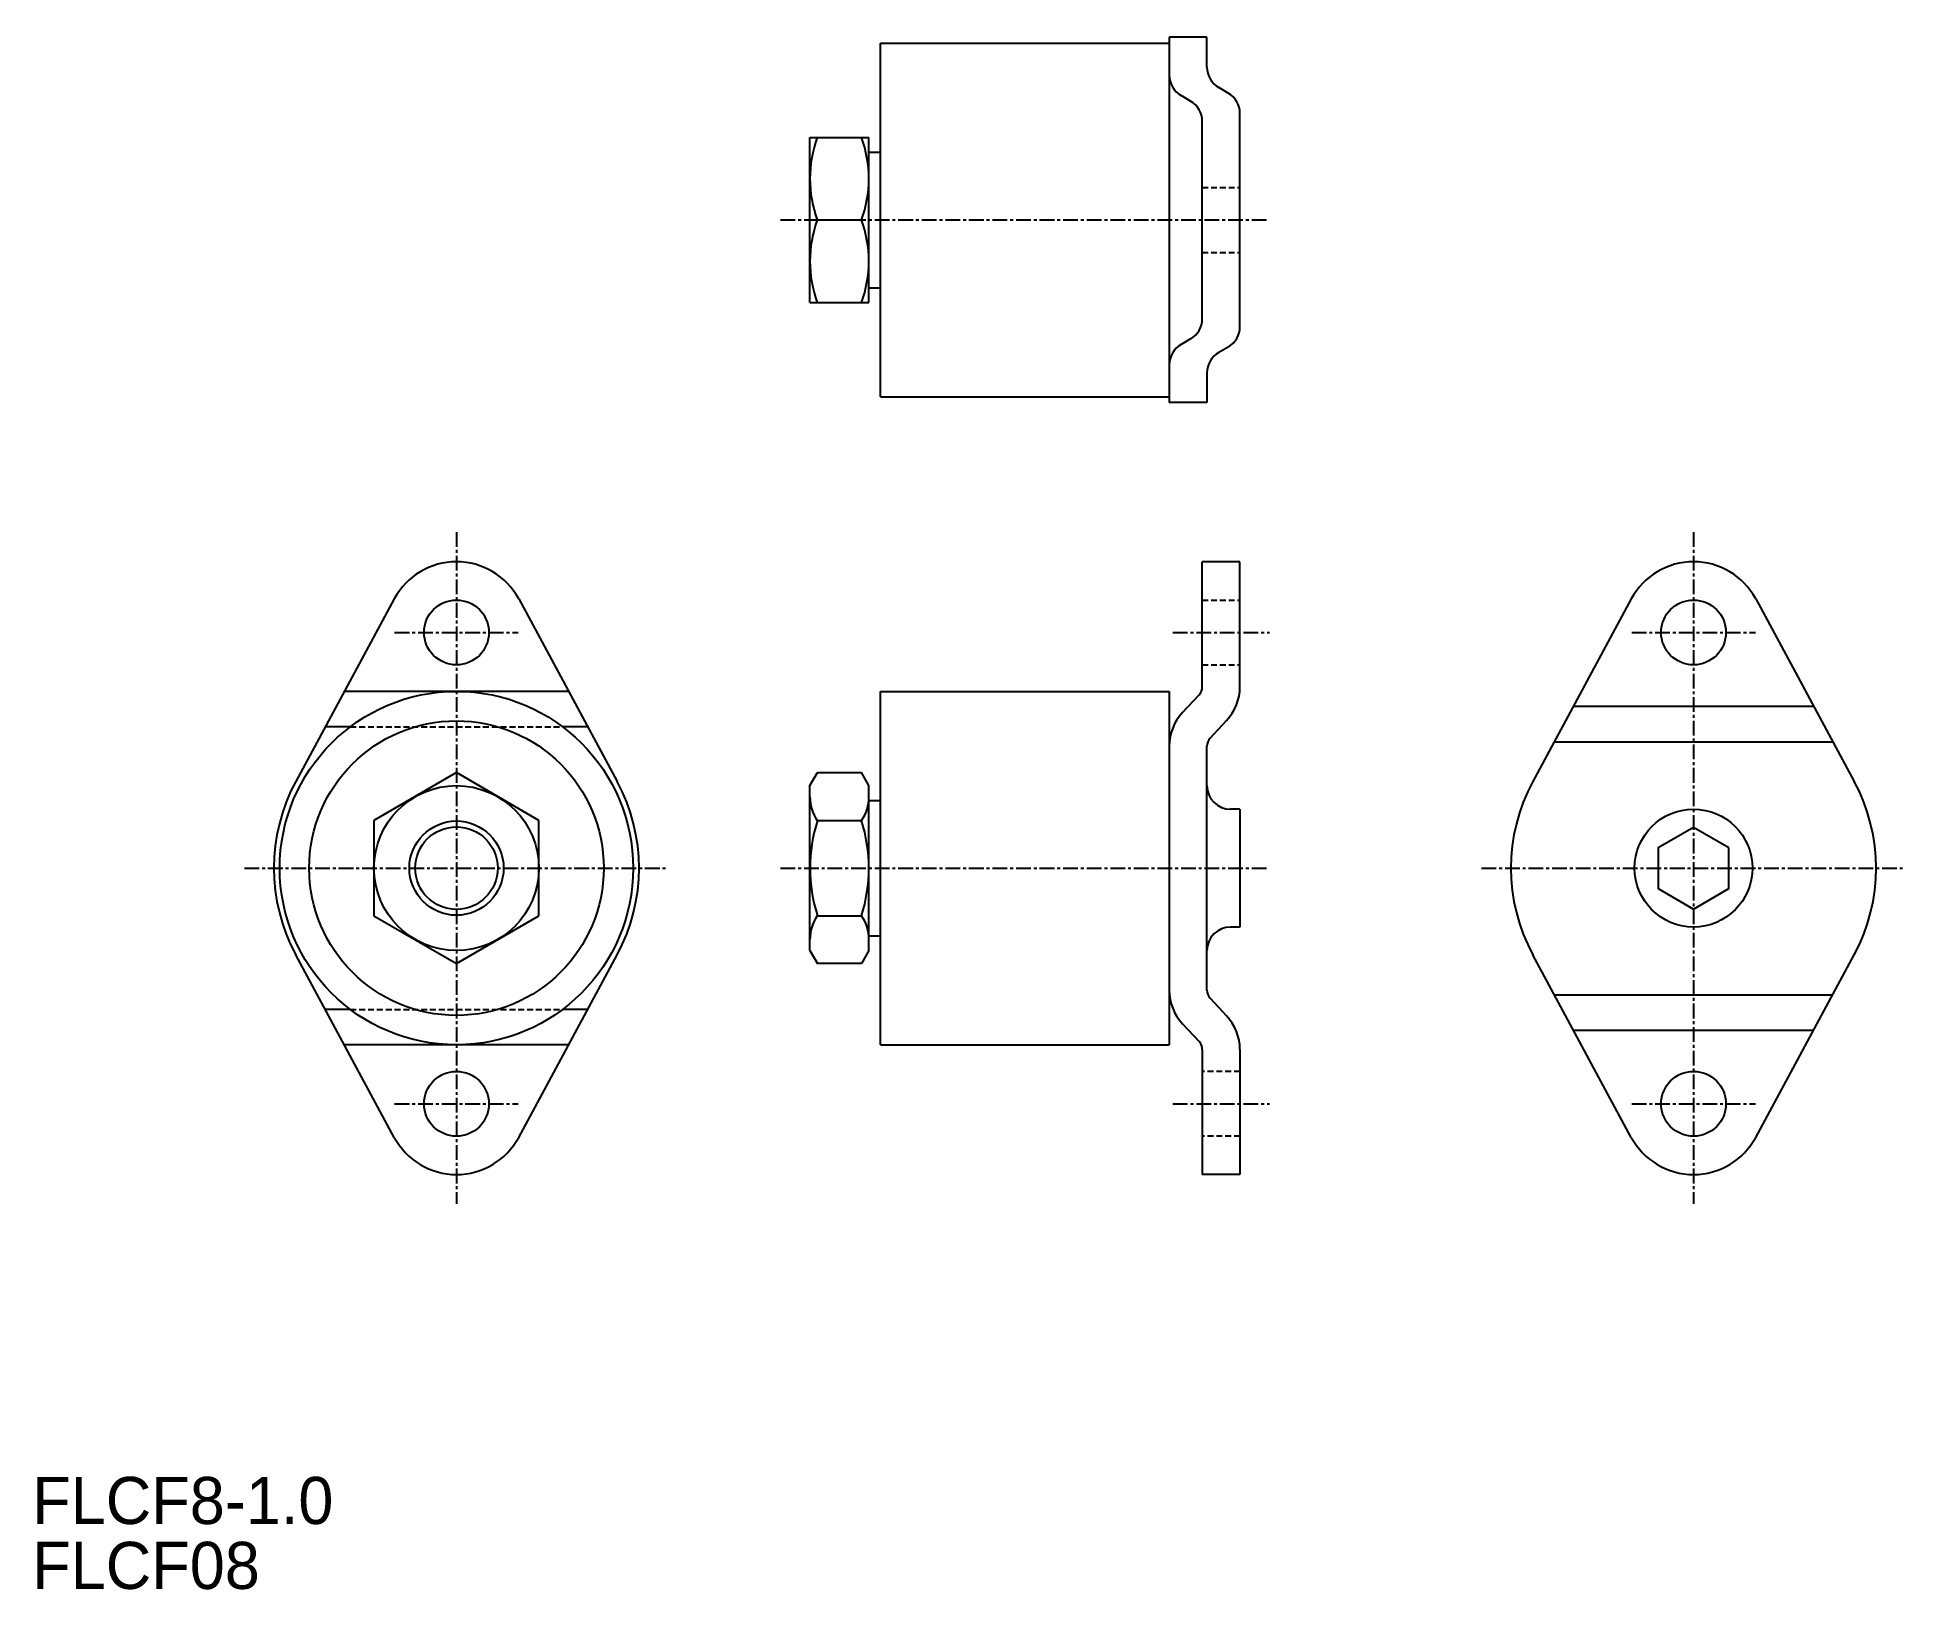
# Model space of a CAD drawing. Extents: x 0 to 159, y 0 to 132.
import ezdxf

# ---------------------------------------------------------------- set-up
doc = ezdxf.new("R2010")
doc.units = 0
doc.linetypes.add('CENTER', pattern=[2, 1.25, -0.25, 0.25, -0.25])
doc.linetypes.add('DASHED', pattern=[0.75, 0.5, -0.25])
doc.layers.get('0').update_dxf_attribs({"linetype": 'CONTINUOUS'})
doc.layers.add('CENTER', color=1, linetype='CENTER')

msp = doc.modelspace()

# ---------------------------------------------------------------- linework, layer by layer
at = {"color": 7, "linetype": 'CONTINUOUS'}
for p, q in [((96.56, 131.7), (96.56, 100.7)), ((99.76, 131.7), (96.56, 131.7)), ((99.76, 129.17), (99.76, 131.7)), ((72.06, 131.2), (96.56, 131.2)), ((72.06, 101.2), (72.06, 131.2)), ((101.57, 126.97), (100.76, 127.43)), ((98.37, 126.29), (97.56, 126.75)), ((99.36, 107.83), (99.36, 124.56)), ((102.56, 107.15), (102.56, 125.24)), ((66.06, 109.2), (66.06, 123.2)), ((66.06, 123.2), (71.06, 123.2)), ((71.06, 109.2), (71.06, 123.2)), ((71.06, 121.95), (72.06, 121.95)), ((66.69, 116.2), (70.44, 116.2)), ((71.06, 110.45), (72.06, 110.45)), ((66.06, 109.2), (71.06, 109.2)), ((98.37, 106.1), (97.56, 105.64)), ((101.57, 105.42), (100.76, 104.96)), ((99.76, 103.22), (99.76, 100.7)), ((72.06, 101.2), (96.56, 101.2)), ((99.76, 100.7), (96.56, 100.7)), ((99.36, 76.59), (99.36, 87.2)), ((102.56, 87.2), (99.36, 87.2)), ((102.56, 76.59), (102.56, 87.2)), ((30.78, 84.05), (22.42, 68.56)), ((41.34, 84.05), (49.7, 68.56)), ((135.78, 84.05), (127.42, 68.56)), ((146.34, 84.05), (154.7, 68.56)), ((45.58, 76.2), (26.55, 76.2)), ((72.06, 76.2), (96.56, 76.2)), ((72.06, 46.2), (72.06, 76.2)), ((96.56, 76.2), (96.56, 46.2)), ((97.69, 74.41), (99.09, 75.91)), ((130.87, 74.93), (151.26, 74.93)), ((27.06, 73.2), (24.93, 73.2)), ((47.2, 73.2), (45.06, 73.2)), ((100.03, 72.22), (101.43, 73.72)), ((99.76, 50.85), (99.76, 71.54)), ((129.25, 71.93), (152.88, 71.93)), ((36.06, 69.3), (29.06, 65.24)), ((43.06, 65.24), (36.06, 69.3)), ((66.06, 68.2), (66.7, 69.3)), ((66.06, 54.2), (66.06, 68.2)), ((66.7, 69.3), (70.43, 69.3)), ((71.06, 68.2), (70.43, 69.3)), ((71.06, 54.2), (71.06, 68.2)), ((71.06, 66.95), (72.06, 66.95)), ((29.06, 65.24), (29.06, 57.15)), ((43.06, 57.15), (43.06, 65.24)), ((66.69, 65.24), (70.44, 65.24)), ((102.56, 66.2), (101.76, 66.2)), ((102.56, 66.2), (102.56, 56.2)), ((29.06, 57.15), (36.06, 53.1)), ((36.06, 53.1), (43.06, 57.15)), ((66.69, 57.15), (70.44, 57.15)), ((102.56, 56.2), (101.76, 56.2)), ((66.06, 54.2), (66.7, 53.1)), ((71.06, 54.2), (70.43, 53.1)), ((71.06, 55.45), (72.06, 55.45)), ((30.78, 38.35), (22.42, 53.83)), ((41.34, 38.35), (49.7, 53.83)), ((70.43, 53.1), (66.7, 53.1)), ((135.78, 38.35), (127.42, 53.83)), ((146.34, 38.35), (154.7, 53.83)), ((27.06, 49.2), (24.93, 49.2)), ((47.2, 49.2), (45.06, 49.2)), ((100.03, 50.17), (101.43, 48.67)), ((129.25, 50.46), (152.88, 50.46)), ((97.69, 47.98), (99.09, 46.48)), ((45.58, 46.2), (26.55, 46.2)), ((72.06, 46.2), (96.56, 46.2)), ((130.87, 47.46), (151.26, 47.46)), ((99.36, 45.8), (99.36, 35.2)), ((102.56, 45.8), (102.56, 35.2)), ((102.56, 35.2), (99.36, 35.2))]:
    msp.add_line(p, q, dxfattribs=at)
at = {"color": 3, "linetype": 'DASHED'}
for p, q in [((99.36, 118.95), (102.56, 118.95)), ((99.36, 113.45), (102.56, 113.45)), ((99.36, 83.95), (102.56, 83.95)), ((99.36, 78.45), (102.56, 78.45)), ((27.06, 73.2), (45.06, 73.2)), ((27.06, 49.2), (45.06, 49.2)), ((102.56, 43.95), (99.36, 43.95)), ((102.56, 38.45), (99.36, 38.45))]:
    msp.add_line(p, q, dxfattribs=at)
msp.add_line((45.06, 73.2), (45.06, 73.2))
at = {"color": 7, "linetype": 'CONTINUOUS'}
msp.add_lwpolyline([(144.06, 62.93), (141.06, 64.66), (138.06, 62.93), (138.06, 59.46), (141.06, 57.73), (144.06, 59.46)], close=True, dxfattribs=at)
for centre, radius in [((36.06, 81.2), 2.75), ((141.06, 81.2), 2.75), ((36.06, 61.2), 15), ((36.06, 61.2), 12.5), ((36.06, 61.2), 7), ((141.06, 61.2), 5), ((36.06, 61.2), 3.5), ((36.06, 41.2), 2.75), ((141.06, 41.2), 2.75)]:
    msp.add_circle(centre, radius, dxfattribs=at)
at = {"color": 3, "linetype": 'CONTINUOUS'}
msp.add_circle((36.06, 61.2), 4, dxfattribs=at)
at = {"color": 7, "linetype": 'CONTINUOUS'}
for centre, radius, start, end in [((98.56, 128.49), 2, 180, 239.9576), ((101.76, 129.17), 2, 180, 239.9576), ((100.56, 125.24), 2, 0, 59.9576), ((97.36, 124.56), 2, 0, 59.9576), ((76.17, 119.7), 10.11, 159.7438, 200.2562), ((60.95, 119.7), 10.11, 339.7438, 20.2562), ((76.17, 112.7), 10.11, 159.7438, 200.2562), ((60.95, 112.7), 10.11, 339.7438, 20.2562), ((97.36, 107.83), 2, 300.0424, 0), ((100.56, 107.15), 2, 300.0424, 0), ((98.56, 103.9), 2, 120.0424, 180), ((101.76, 103.22), 2, 120.0424, 180), ((36.06, 81.2), 6, 28.3593, 151.6407), ((141.06, 81.2), 6, 28.3593, 151.6407), ((98.36, 76.59), 1, 316.9749, 0), ((98.36, 76.59), 4.2, 316.9749, 0), ((100.76, 71.54), 4.2, 136.9749, 180), ((100.76, 71.54), 1, 136.9749, 180), ((36.06, 61.2), 15.5, 151.6407, 208.3593), ((36.06, 61.2), 15.5, 331.6407, 28.3593), ((101.76, 68.2), 2, 180, 270), ((141.06, 61.2), 15.5, 151.6407, 208.3593), ((141.06, 61.2), 15.5, 331.6407, 28.3593), ((69.64, 67.26), 3.58, 180, 214.3842), ((67.49, 67.26), 3.58, 325.6158, 0), ((79.44, 61.2), 13.37, 162.412, 197.588), ((57.69, 61.2), 13.37, 342.412, 17.588), ((69.64, 55.13), 3.58, 145.6158, 180), ((67.49, 55.13), 3.58, 0, 34.3842), ((101.76, 54.2), 2, 90, 180), ((100.76, 50.85), 4.2, 180, 223.0251), ((100.76, 50.85), 1, 180, 223.0251), ((98.36, 45.8), 4.2, 0, 43.0251), ((98.36, 45.8), 1, 0, 43.0251), ((36.06, 41.2), 6, 208.3593, 331.6407), ((141.06, 41.2), 6, 208.3593, 331.6407)]:
    msp.add_arc(centre, radius, start, end, dxfattribs=at)
at = {"layer": 'CENTER', "color": 1, "linetype": 'CENTER'}
for p, q in [((63.56, 116.2), (105.06, 116.2)), ((36.06, 89.7), (36.06, 32.7)), ((141.06, 89.7), (141.06, 32.7)), ((30.81, 81.2), (41.31, 81.2)), ((96.86, 81.2), (105.06, 81.2)), ((135.81, 81.2), (146.31, 81.2)), ((18.06, 61.2), (54.06, 61.2)), ((63.56, 61.2), (105.06, 61.2)), ((123.06, 61.2), (159.06, 61.2)), ((30.81, 41.2), (41.31, 41.2)), ((96.86, 41.2), (105.06, 41.2)), ((135.81, 41.2), (146.31, 41.2))]:
    msp.add_line(p, q, dxfattribs=at)

# ---------------------------------------------------------------- texts
at = {"color": 7, "linetype": 'CONTINUOUS'}
for s, p in [('FLCF8-1.0', (0.05, 5.54)), ('FLCF08', (0.05, 0.03))]:
    msp.add_text(s, height=4, dxfattribs=at).set_placement(p)

doc.saveas('drawing.dxf')
